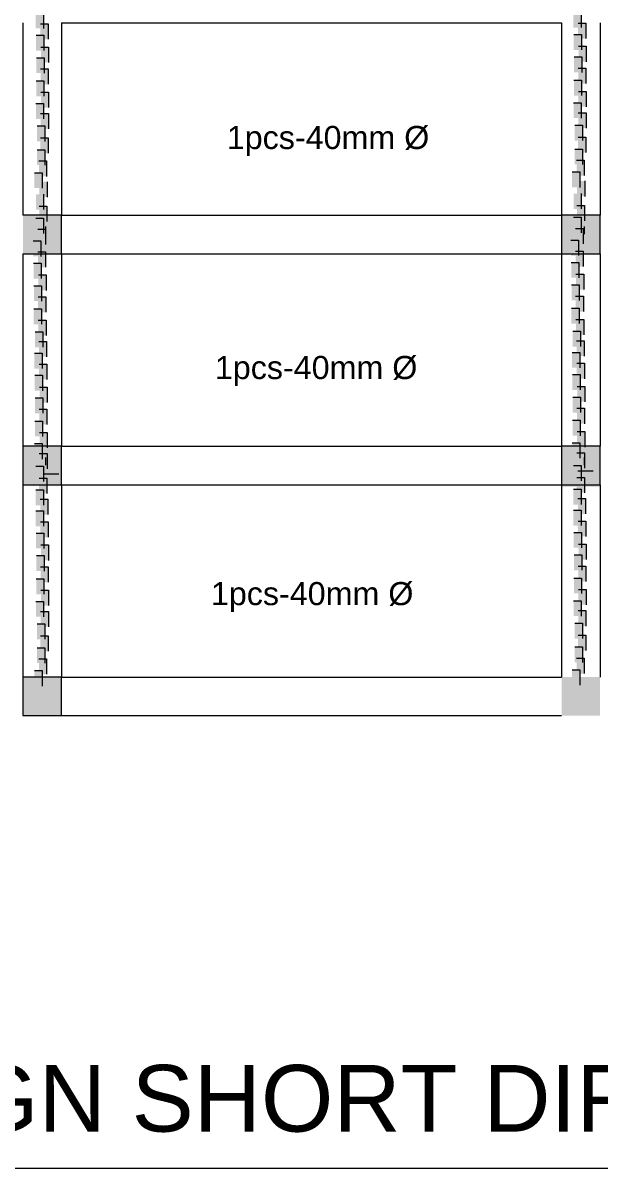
# Model space of a CAD drawing. Header units: millimetres. Extents: x 2391 to 3323, y 1596 to 2537.
# Drawn here: x 2796.63 to 2816.94, y 1946.82 to 1987.11 of the extents above; entities that cross this region are included whole.
import ezdxf

# ---------------------------------------------------------------- set-up
doc = ezdxf.new("R2010")
doc.units = ezdxf.units.MM
for name, color, linetype in [('columns', 250, 'Continuous'), ('dimensions', 203, 'Continuous'), ('LETTERS', 150, 'Continuous'), ('Roof', 130, 'Continuous'), ('TEXT', 130, 'Continuous')]:
    doc.layers.add(name, color=color, linetype=linetype)
doc.styles.get("Standard").update_dxf_attribs({"font": 'arial.ttf'})

msp = doc.modelspace()

# ---------------------------------------------------------------- hatches: boundary and pattern name
at = {"layer": 'columns', "linetype": 'ByBlock', "lineweight": 13}
h = msp.add_hatch(color=256, dxfattribs=at)
h.dxf.hatch_style = 1
h.paths.add_polyline_path([(2796.631, 1980.337), (2796.631, 1978.983), (2797.984, 1978.983), (2797.984, 1980.337)])
h = msp.add_hatch(color=256, dxfattribs=at)
h.dxf.hatch_style = 1
h.paths.add_polyline_path([(2815.583, 1980.337), (2815.583, 1978.983), (2816.937, 1978.983), (2816.937, 1980.337)])
h = msp.add_hatch(color=256, dxfattribs=at)
h.dxf.hatch_style = 1
h.paths.add_polyline_path([(2796.631, 1972.214), (2796.631, 1970.86), (2797.984, 1970.86), (2797.984, 1972.214)])
h = msp.add_hatch(color=256, dxfattribs=at)
h.dxf.hatch_style = 1
h.paths.add_polyline_path([(2796.631, 1972.214), (2796.631, 1970.86), (2797.984, 1970.86), (2797.984, 1972.214)])
h = msp.add_hatch(color=256, dxfattribs=at)
h.dxf.hatch_style = 1
h.paths.add_polyline_path([(2815.583, 1972.214), (2815.583, 1970.86), (2816.937, 1970.86), (2816.937, 1972.214)])
h = msp.add_hatch(color=256, dxfattribs=at)
h.dxf.hatch_style = 1
h.paths.add_polyline_path([(2816.943, 1972.142), (2815.59, 1972.142), (2815.59, 1970.788), (2816.943, 1970.788)])
at = {"layer": 'columns', "lineweight": 13, "ltscale": 0.25}
h = msp.add_hatch(color=256, dxfattribs=at)
h.dxf.hatch_style = 1
h.paths.add_polyline_path([(2816.283, 1971.584), (2816.283, 1971.042), (2815.741, 1971.042), (2815.741, 1971.584)])
at = {"layer": 'columns', "linetype": 'ByBlock', "lineweight": 13}
h = msp.add_hatch(color=256, dxfattribs=at)
h.dxf.hatch_style = 1
h.paths.add_polyline_path([(2796.631, 1964.092), (2796.631, 1962.738), (2797.984, 1962.738), (2797.984, 1964.092)])
h = msp.add_hatch(color=256, dxfattribs=at)
h.dxf.hatch_style = 1
h.paths.add_polyline_path([(2815.583, 1964.092), (2815.583, 1962.738), (2816.937, 1962.738), (2816.937, 1964.092)])
at = {"layer": 'columns', "lineweight": 13, "ltscale": 0.25}
h = msp.add_hatch(color=256, dxfattribs=at)
h.dxf.hatch_style = 1
h.paths.add_polyline_path([(2797.444, 1963.55), (2797.444, 1963.009), (2796.903, 1963.009), (2796.903, 1963.55)])
at = {"layer": 'dimensions', "lineweight": 13, "ltscale": 0.25, "true_color": 0x000000}
h = msp.add_hatch(color=18, dxfattribs=at)
h.dxf.hatch_style = 1
h.paths.add_polyline_path([(2797.354, 1986.913), (2797.083, 1986.913), (2797.083, 1987.454), (2797.354, 1987.454)])
h = msp.add_hatch(color=18, dxfattribs=at)
h.dxf.hatch_style = 1
h.paths.add_polyline_path([(2816.269, 1986.938), (2815.998, 1986.938), (2815.998, 1987.48), (2816.269, 1987.48)])
h = msp.add_hatch(color=18, dxfattribs=at)
h.dxf.hatch_style = 1
h.paths.add_polyline_path([(2797.52, 1986.53), (2797.249, 1986.53), (2797.249, 1987.072), (2797.52, 1987.072)])
h = msp.add_hatch(color=18, dxfattribs=at)
h.dxf.hatch_style = 1
h.paths.add_polyline_path([(2816.434, 1986.555), (2816.164, 1986.555), (2816.164, 1987.097), (2816.434, 1987.097)])
h = msp.add_hatch(color=18, dxfattribs=at)
h.dxf.hatch_style = 1
h.paths.add_polyline_path([(2797.365, 1986.132), (2797.094, 1986.132), (2797.094, 1986.674), (2797.365, 1986.674)])
h = msp.add_hatch(color=18, dxfattribs=at)
h.dxf.hatch_style = 1
h.paths.add_polyline_path([(2816.28, 1986.158), (2816.009, 1986.158), (2816.009, 1986.699), (2816.28, 1986.699)])
h = msp.add_hatch(color=18, dxfattribs=at)
h.dxf.hatch_style = 1
h.paths.add_polyline_path([(2797.534, 1985.716), (2797.264, 1985.716), (2797.264, 1986.257), (2797.534, 1986.257)])
h = msp.add_hatch(color=18, dxfattribs=at)
h.dxf.hatch_style = 1
h.paths.add_polyline_path([(2816.449, 1985.741), (2816.178, 1985.741), (2816.178, 1986.283), (2816.449, 1986.283)])
h = msp.add_hatch(color=18, dxfattribs=at)
h.dxf.hatch_style = 1
h.paths.add_polyline_path([(2797.376, 1985.34), (2797.105, 1985.34), (2797.105, 1985.882), (2797.376, 1985.882)])
h = msp.add_hatch(color=18, dxfattribs=at)
h.dxf.hatch_style = 1
h.paths.add_polyline_path([(2816.291, 1985.366), (2816.02, 1985.366), (2816.02, 1985.907), (2816.291, 1985.907)])
h = msp.add_hatch(color=18, dxfattribs=at)
h.dxf.hatch_style = 1
h.paths.add_polyline_path([(2797.523, 1984.947), (2797.252, 1984.947), (2797.252, 1985.488), (2797.523, 1985.488)])
h = msp.add_hatch(color=18, dxfattribs=at)
h.dxf.hatch_style = 1
h.paths.add_polyline_path([(2816.437, 1984.972), (2816.167, 1984.972), (2816.167, 1985.514), (2816.437, 1985.514)])
h = msp.add_hatch(color=18, dxfattribs=at)
h.dxf.hatch_style = 1
h.paths.add_polyline_path([(2797.37, 1984.524), (2797.1, 1984.524), (2797.1, 1985.066), (2797.37, 1985.066)])
h = msp.add_hatch(color=18, dxfattribs=at)
h.dxf.hatch_style = 1
h.paths.add_polyline_path([(2816.285, 1984.55), (2816.014, 1984.55), (2816.014, 1985.091), (2816.285, 1985.091)])
h = msp.add_hatch(color=18, dxfattribs=at)
h.dxf.hatch_style = 1
h.paths.add_polyline_path([(2797.533, 1984.127), (2797.263, 1984.127), (2797.263, 1984.669), (2797.533, 1984.669)])
h = msp.add_hatch(color=18, dxfattribs=at)
h.dxf.hatch_style = 1
h.paths.add_polyline_path([(2816.448, 1984.153), (2816.177, 1984.153), (2816.177, 1984.694), (2816.448, 1984.694)])
h = msp.add_hatch(color=18, dxfattribs=at)
h.dxf.hatch_style = 1
h.paths.add_polyline_path([(2797.358, 1983.729), (2797.088, 1983.729), (2797.088, 1984.271), (2797.358, 1984.271)])
h = msp.add_hatch(color=18, dxfattribs=at)
h.dxf.hatch_style = 1
h.paths.add_polyline_path([(2816.273, 1983.755), (2816.002, 1983.755), (2816.002, 1984.296), (2816.273, 1984.296)])
h = msp.add_hatch(color=18, dxfattribs=at)
h.dxf.hatch_style = 1
h.paths.add_polyline_path([(2797.526, 1983.379), (2797.255, 1983.379), (2797.255, 1983.921), (2797.526, 1983.921)])
h = msp.add_hatch(color=18, dxfattribs=at)
h.dxf.hatch_style = 1
h.paths.add_polyline_path([(2816.441, 1983.404), (2816.17, 1983.404), (2816.17, 1983.946), (2816.441, 1983.946)])
h = msp.add_hatch(color=18, dxfattribs=at)
h.dxf.hatch_style = 1
h.paths.add_polyline_path([(2797.402, 1982.938), (2797.131, 1982.938), (2797.131, 1983.479), (2797.402, 1983.479)])
h = msp.add_hatch(color=18, dxfattribs=at)
h.dxf.hatch_style = 1
h.paths.add_polyline_path([(2816.317, 1982.963), (2816.046, 1982.963), (2816.046, 1983.504), (2816.317, 1983.504)])
h = msp.add_hatch(color=18, dxfattribs=at)
h.dxf.hatch_style = 1
h.paths.add_polyline_path([(2797.519, 1982.518), (2797.248, 1982.518), (2797.248, 1983.059), (2797.519, 1983.059)])
h = msp.add_hatch(color=18, dxfattribs=at)
h.dxf.hatch_style = 1
h.paths.add_polyline_path([(2816.433, 1982.543), (2816.163, 1982.543), (2816.163, 1983.085), (2816.433, 1983.085)])
h = msp.add_hatch(color=18, dxfattribs=at)
h.dxf.hatch_style = 1
h.paths.add_polyline_path([(2797.403, 1982.102), (2797.132, 1982.102), (2797.132, 1982.643), (2797.403, 1982.643)])
h = msp.add_hatch(color=18, dxfattribs=at)
h.dxf.hatch_style = 1
h.paths.add_polyline_path([(2816.318, 1982.127), (2816.047, 1982.127), (2816.047, 1982.668), (2816.318, 1982.668)])
h = msp.add_hatch(color=18, dxfattribs=at)
h.dxf.hatch_style = 1
h.paths.add_polyline_path([(2797.466, 1981.707), (2797.195, 1981.707), (2797.195, 1982.248), (2797.466, 1982.248)])
h = msp.add_hatch(color=18, dxfattribs=at)
h.dxf.hatch_style = 1
h.paths.add_polyline_path([(2816.381, 1981.732), (2816.11, 1981.732), (2816.11, 1982.274), (2816.381, 1982.274)])
h = msp.add_hatch(color=18, dxfattribs=at)
h.dxf.hatch_style = 1
h.paths.add_polyline_path([(2797.308, 1981.294), (2797.037, 1981.294), (2797.037, 1981.836), (2797.308, 1981.836)])
h = msp.add_hatch(color=18, dxfattribs=at)
h.dxf.hatch_style = 1
h.paths.add_polyline_path([(2816.223, 1981.32), (2815.952, 1981.32), (2815.952, 1981.861), (2816.223, 1981.861)])
h = msp.add_hatch(color=18, dxfattribs=at)
h.dxf.hatch_style = 1
h.paths.add_polyline_path([(2797.483, 1980.978), (2797.212, 1980.978), (2797.212, 1981.52), (2797.483, 1981.52)])
h = msp.add_hatch(color=18, dxfattribs=at)
h.dxf.hatch_style = 1
h.paths.add_polyline_path([(2816.398, 1981.004), (2816.127, 1981.004), (2816.127, 1981.545), (2816.398, 1981.545)])
h = msp.add_hatch(color=18, dxfattribs=at)
h.dxf.hatch_style = 1
h.paths.add_polyline_path([(2797.359, 1980.537), (2797.088, 1980.537), (2797.088, 1981.078), (2797.359, 1981.078)])
h = msp.add_hatch(color=18, dxfattribs=at)
h.dxf.hatch_style = 1
h.paths.add_polyline_path([(2816.274, 1980.562), (2816.003, 1980.562), (2816.003, 1981.104), (2816.274, 1981.104)])
h = msp.add_hatch(color=18, dxfattribs=at)
h.dxf.hatch_style = 1
h.paths.add_polyline_path([(2797.476, 1980.117), (2797.205, 1980.117), (2797.205, 1980.659), (2797.476, 1980.659)])
h = msp.add_hatch(color=18, dxfattribs=at)
h.dxf.hatch_style = 1
h.paths.add_polyline_path([(2816.39, 1980.143), (2816.12, 1980.143), (2816.12, 1980.684), (2816.39, 1980.684)])
h = msp.add_hatch(color=18, dxfattribs=at)
h.dxf.hatch_style = 1
h.paths.add_polyline_path([(2797.36, 1979.701), (2797.089, 1979.701), (2797.089, 1980.242), (2797.36, 1980.242)])
h = msp.add_hatch(color=18, dxfattribs=at)
h.dxf.hatch_style = 1
h.paths.add_polyline_path([(2816.275, 1979.726), (2816.004, 1979.726), (2816.004, 1980.268), (2816.275, 1980.268)])
h = msp.add_hatch(color=18, dxfattribs=at)
h.dxf.hatch_style = 1
h.paths.add_polyline_path([(2796.888, 1979.671), (2796.888, 1979.941), (2797.43, 1979.941), (2797.43, 1979.671)])
h = msp.add_hatch(color=18, dxfattribs=at)
h.dxf.hatch_style = 1
h.paths.add_polyline_path([(2797.423, 1979.306), (2797.152, 1979.306), (2797.152, 1979.847), (2797.423, 1979.847)])
h = msp.add_hatch(color=18, dxfattribs=at)
h.dxf.hatch_style = 1
h.paths.add_polyline_path([(2815.841, 1979.671), (2815.841, 1979.941), (2816.382, 1979.941), (2816.382, 1979.671)])
h = msp.add_hatch(color=18, dxfattribs=at)
h.dxf.hatch_style = 1
h.paths.add_polyline_path([(2816.337, 1979.331), (2816.067, 1979.331), (2816.067, 1979.873), (2816.337, 1979.873)])
h = msp.add_hatch(color=18, dxfattribs=at)
h.dxf.hatch_style = 1
h.paths.add_polyline_path([(2797.265, 1978.894), (2796.994, 1978.894), (2796.994, 1979.435), (2797.265, 1979.435)])
h = msp.add_hatch(color=18, dxfattribs=at)
h.dxf.hatch_style = 1
h.paths.add_polyline_path([(2816.179, 1978.919), (2815.909, 1978.919), (2815.909, 1979.461), (2816.179, 1979.461)])
h = msp.add_hatch(color=18, dxfattribs=at)
h.dxf.hatch_style = 1
h.paths.add_polyline_path([(2797.43, 1978.511), (2797.159, 1978.511), (2797.159, 1979.052), (2797.43, 1979.052)])
h = msp.add_hatch(color=18, dxfattribs=at)
h.dxf.hatch_style = 1
h.paths.add_polyline_path([(2816.345, 1978.536), (2816.074, 1978.536), (2816.074, 1979.078), (2816.345, 1979.078)])
h = msp.add_hatch(color=18, dxfattribs=at)
h.dxf.hatch_style = 1
h.paths.add_polyline_path([(2797.276, 1978.113), (2797.005, 1978.113), (2797.005, 1978.655), (2797.276, 1978.655)])
h = msp.add_hatch(color=18, dxfattribs=at)
h.dxf.hatch_style = 1
h.paths.add_polyline_path([(2816.19, 1978.139), (2815.92, 1978.139), (2815.92, 1978.68), (2816.19, 1978.68)])
h = msp.add_hatch(color=18, dxfattribs=at)
h.dxf.hatch_style = 1
h.paths.add_polyline_path([(2797.445, 1977.697), (2797.174, 1977.697), (2797.174, 1978.238), (2797.445, 1978.238)])
h = msp.add_hatch(color=18, dxfattribs=at)
h.dxf.hatch_style = 1
h.paths.add_polyline_path([(2816.36, 1977.722), (2816.089, 1977.722), (2816.089, 1978.264), (2816.36, 1978.264)])
h = msp.add_hatch(color=18, dxfattribs=at)
h.dxf.hatch_style = 1
h.paths.add_polyline_path([(2797.287, 1977.321), (2797.016, 1977.321), (2797.016, 1977.862), (2797.287, 1977.862)])
h = msp.add_hatch(color=18, dxfattribs=at)
h.dxf.hatch_style = 1
h.paths.add_polyline_path([(2816.201, 1977.346), (2815.931, 1977.346), (2815.931, 1977.888), (2816.201, 1977.888)])
h = msp.add_hatch(color=18, dxfattribs=at)
h.dxf.hatch_style = 1
h.paths.add_polyline_path([(2797.433, 1976.928), (2797.163, 1976.928), (2797.163, 1977.469), (2797.433, 1977.469)])
h = msp.add_hatch(color=18, dxfattribs=at)
h.dxf.hatch_style = 1
h.paths.add_polyline_path([(2816.348, 1976.953), (2816.077, 1976.953), (2816.077, 1977.495), (2816.348, 1977.495)])
h = msp.add_hatch(color=18, dxfattribs=at)
h.dxf.hatch_style = 1
h.paths.add_polyline_path([(2797.281, 1976.505), (2797.01, 1976.505), (2797.01, 1977.046), (2797.281, 1977.046)])
h = msp.add_hatch(color=18, dxfattribs=at)
h.dxf.hatch_style = 1
h.paths.add_polyline_path([(2816.195, 1976.53), (2815.925, 1976.53), (2815.925, 1977.072), (2816.195, 1977.072)])
h = msp.add_hatch(color=18, dxfattribs=at)
h.dxf.hatch_style = 1
h.paths.add_polyline_path([(2797.444, 1976.108), (2797.173, 1976.108), (2797.173, 1976.649), (2797.444, 1976.649)])
h = msp.add_hatch(color=18, dxfattribs=at)
h.dxf.hatch_style = 1
h.paths.add_polyline_path([(2797.446, 1976.111), (2797.175, 1976.111), (2797.175, 1976.652), (2797.446, 1976.652)])
h = msp.add_hatch(color=18, dxfattribs=at)
h.dxf.hatch_style = 1
h.paths.add_polyline_path([(2816.359, 1976.133), (2816.088, 1976.133), (2816.088, 1976.675), (2816.359, 1976.675)])
h = msp.add_hatch(color=18, dxfattribs=at)
h.dxf.hatch_style = 1
h.paths.add_polyline_path([(2816.36, 1976.136), (2816.09, 1976.136), (2816.09, 1976.678), (2816.36, 1976.678)])
h = msp.add_hatch(color=18, dxfattribs=at)
h.dxf.hatch_style = 1
h.paths.add_polyline_path([(2797.33, 1975.694), (2797.059, 1975.694), (2797.059, 1976.236), (2797.33, 1976.236)])
h = msp.add_hatch(color=18, dxfattribs=at)
h.dxf.hatch_style = 1
h.paths.add_polyline_path([(2816.245, 1975.72), (2815.974, 1975.72), (2815.974, 1976.261), (2816.245, 1976.261)])
h = msp.add_hatch(color=18, dxfattribs=at)
h.dxf.hatch_style = 1
h.paths.add_polyline_path([(2816.38, 1975.385), (2816.109, 1975.385), (2816.109, 1975.927), (2816.38, 1975.927)])
h = msp.add_hatch(color=18, dxfattribs=at)
h.dxf.hatch_style = 1
h.paths.add_polyline_path([(2797.465, 1975.36), (2797.195, 1975.36), (2797.195, 1975.901), (2797.465, 1975.901)])
h = msp.add_hatch(color=18, dxfattribs=at)
h.dxf.hatch_style = 1
h.paths.add_polyline_path([(2816.222, 1974.973), (2815.951, 1974.973), (2815.951, 1975.515), (2816.222, 1975.515)])
h = msp.add_hatch(color=18, dxfattribs=at)
h.dxf.hatch_style = 1
h.paths.add_polyline_path([(2797.307, 1974.948), (2797.036, 1974.948), (2797.036, 1975.489), (2797.307, 1975.489)])
h = msp.add_hatch(color=18, dxfattribs=at)
h.dxf.hatch_style = 1
h.paths.add_polyline_path([(2816.387, 1974.59), (2816.117, 1974.59), (2816.117, 1975.132), (2816.387, 1975.132)])
h = msp.add_hatch(color=18, dxfattribs=at)
h.dxf.hatch_style = 1
h.paths.add_polyline_path([(2797.318, 1974.167), (2797.047, 1974.167), (2797.047, 1974.709), (2797.318, 1974.709)])
h = msp.add_hatch(color=18, dxfattribs=at)
h.dxf.hatch_style = 1
h.paths.add_polyline_path([(2797.473, 1974.565), (2797.202, 1974.565), (2797.202, 1975.106), (2797.473, 1975.106)])
h = msp.add_hatch(color=18, dxfattribs=at)
h.dxf.hatch_style = 1
h.paths.add_polyline_path([(2816.233, 1974.193), (2815.962, 1974.193), (2815.962, 1974.734), (2816.233, 1974.734)])
h = msp.add_hatch(color=18, dxfattribs=at)
h.dxf.hatch_style = 1
h.paths.add_polyline_path([(2816.402, 1973.776), (2816.131, 1973.776), (2816.131, 1974.318), (2816.402, 1974.318)])
h = msp.add_hatch(color=18, dxfattribs=at)
h.dxf.hatch_style = 1
h.paths.add_polyline_path([(2797.329, 1973.375), (2797.058, 1973.375), (2797.058, 1973.917), (2797.329, 1973.917)])
h = msp.add_hatch(color=18, dxfattribs=at)
h.dxf.hatch_style = 1
h.paths.add_polyline_path([(2797.487, 1973.751), (2797.217, 1973.751), (2797.217, 1974.292), (2797.487, 1974.292)])
h = msp.add_hatch(color=18, dxfattribs=at)
h.dxf.hatch_style = 1
h.paths.add_polyline_path([(2816.244, 1973.4), (2815.973, 1973.4), (2815.973, 1973.942), (2816.244, 1973.942)])
h = msp.add_hatch(color=18, dxfattribs=at)
h.dxf.hatch_style = 1
h.paths.add_polyline_path([(2797.476, 1972.982), (2797.205, 1972.982), (2797.205, 1973.523), (2797.476, 1973.523)])
h = msp.add_hatch(color=18, dxfattribs=at)
h.dxf.hatch_style = 1
h.paths.add_polyline_path([(2816.39, 1973.007), (2816.12, 1973.007), (2816.12, 1973.549), (2816.39, 1973.549)])
h = msp.add_hatch(color=18, dxfattribs=at)
h.dxf.hatch_style = 1
h.paths.add_polyline_path([(2797.323, 1972.559), (2797.053, 1972.559), (2797.053, 1973.101), (2797.323, 1973.101)])
h = msp.add_hatch(color=18, dxfattribs=at)
h.dxf.hatch_style = 1
h.paths.add_polyline_path([(2816.238, 1972.584), (2815.967, 1972.584), (2815.967, 1973.126), (2816.238, 1973.126)])
h = msp.add_hatch(color=18, dxfattribs=at)
h.dxf.hatch_style = 1
h.paths.add_polyline_path([(2797.486, 1972.162), (2797.216, 1972.162), (2797.216, 1972.703), (2797.486, 1972.703)])
h = msp.add_hatch(color=18, dxfattribs=at)
h.dxf.hatch_style = 1
h.paths.add_polyline_path([(2816.401, 1972.187), (2816.13, 1972.187), (2816.13, 1972.729), (2816.401, 1972.729)])
h = msp.add_hatch(color=18, dxfattribs=at)
h.dxf.hatch_style = 1
h.paths.add_polyline_path([(2797.311, 1971.764), (2797.041, 1971.764), (2797.041, 1972.306), (2797.311, 1972.306)])
h = msp.add_hatch(color=18, dxfattribs=at)
h.dxf.hatch_style = 1
h.paths.add_polyline_path([(2816.226, 1971.79), (2815.955, 1971.79), (2815.955, 1972.331), (2816.226, 1972.331)])
h = msp.add_hatch(color=18, dxfattribs=at)
h.dxf.hatch_style = 1
h.paths.add_polyline_path([(2797.479, 1971.414), (2797.208, 1971.414), (2797.208, 1971.955), (2797.479, 1971.955)])
h = msp.add_hatch(color=18, dxfattribs=at)
h.dxf.hatch_style = 1
h.paths.add_polyline_path([(2816.394, 1971.439), (2816.123, 1971.439), (2816.123, 1971.981), (2816.394, 1971.981)])
h = msp.add_hatch(color=18, dxfattribs=at)
h.dxf.hatch_style = 1
h.paths.add_polyline_path([(2796.888, 1971.548), (2796.888, 1971.819), (2797.43, 1971.819), (2797.43, 1971.548)])
h = msp.add_hatch(color=18, dxfattribs=at)
h.dxf.hatch_style = 1
h.paths.add_polyline_path([(2797.355, 1970.972), (2797.084, 1970.972), (2797.084, 1971.514), (2797.355, 1971.514)])
h = msp.add_hatch(color=18, dxfattribs=at)
h.dxf.hatch_style = 1
h.paths.add_polyline_path([(2797.356, 1971.229), (2797.356, 1971.5), (2797.897, 1971.5), (2797.897, 1971.229)])
h = msp.add_hatch(color=18, dxfattribs=at)
h.dxf.hatch_style = 1
h.paths.add_polyline_path([(2815.841, 1971.548), (2815.841, 1971.819), (2816.382, 1971.819), (2816.382, 1971.548)])
h = msp.add_hatch(color=18, dxfattribs=at)
h.dxf.hatch_style = 1
h.paths.add_polyline_path([(2816.27, 1970.998), (2815.999, 1970.998), (2815.999, 1971.539), (2816.27, 1971.539)])
h = msp.add_hatch(color=18, dxfattribs=at)
h.dxf.hatch_style = 1
h.paths.add_polyline_path([(2816.157, 1971.336), (2816.157, 1971.607), (2816.698, 1971.607), (2816.698, 1971.336)])
h = msp.add_hatch(color=18, dxfattribs=at)
h.dxf.hatch_style = 1
h.paths.add_polyline_path([(2797.472, 1970.553), (2797.201, 1970.553), (2797.201, 1971.094), (2797.472, 1971.094)])
h = msp.add_hatch(color=18, dxfattribs=at)
h.dxf.hatch_style = 1
h.paths.add_polyline_path([(2816.386, 1970.578), (2816.116, 1970.578), (2816.116, 1971.12), (2816.386, 1971.12)])
h = msp.add_hatch(color=18, dxfattribs=at)
h.dxf.hatch_style = 1
h.paths.add_polyline_path([(2816.271, 1970.162), (2816, 1970.162), (2816, 1970.703), (2816.271, 1970.703)])
h = msp.add_hatch(color=18, dxfattribs=at)
h.dxf.hatch_style = 1
h.paths.add_polyline_path([(2797.356, 1970.136), (2797.085, 1970.136), (2797.085, 1970.678), (2797.356, 1970.678)])
h = msp.add_hatch(color=18, dxfattribs=at)
h.dxf.hatch_style = 1
h.paths.add_polyline_path([(2797.512, 1969.809), (2797.241, 1969.809), (2797.241, 1970.351), (2797.512, 1970.351)])
h = msp.add_hatch(color=18, dxfattribs=at)
h.dxf.hatch_style = 1
h.paths.add_polyline_path([(2816.426, 1969.835), (2816.156, 1969.835), (2816.156, 1970.376), (2816.426, 1970.376)])
h = msp.add_hatch(color=18, dxfattribs=at)
h.dxf.hatch_style = 1
h.paths.add_polyline_path([(2797.354, 1969.397), (2797.083, 1969.397), (2797.083, 1969.939), (2797.354, 1969.939)])
h = msp.add_hatch(color=18, dxfattribs=at)
h.dxf.hatch_style = 1
h.paths.add_polyline_path([(2816.268, 1969.423), (2815.998, 1969.423), (2815.998, 1969.964), (2816.268, 1969.964)])
h = msp.add_hatch(color=18, dxfattribs=at)
h.dxf.hatch_style = 1
h.paths.add_polyline_path([(2797.519, 1969.014), (2797.248, 1969.014), (2797.248, 1969.556), (2797.519, 1969.556)])
h = msp.add_hatch(color=18, dxfattribs=at)
h.dxf.hatch_style = 1
h.paths.add_polyline_path([(2816.434, 1969.04), (2816.163, 1969.04), (2816.163, 1969.581), (2816.434, 1969.581)])
h = msp.add_hatch(color=18, dxfattribs=at)
h.dxf.hatch_style = 1
h.paths.add_polyline_path([(2797.365, 1968.617), (2797.094, 1968.617), (2797.094, 1969.158), (2797.365, 1969.158)])
h = msp.add_hatch(color=18, dxfattribs=at)
h.dxf.hatch_style = 1
h.paths.add_polyline_path([(2816.279, 1968.642), (2816.009, 1968.642), (2816.009, 1969.184), (2816.279, 1969.184)])
h = msp.add_hatch(color=18, dxfattribs=at)
h.dxf.hatch_style = 1
h.paths.add_polyline_path([(2797.534, 1968.2), (2797.263, 1968.2), (2797.263, 1968.742), (2797.534, 1968.742)])
h = msp.add_hatch(color=18, dxfattribs=at)
h.dxf.hatch_style = 1
h.paths.add_polyline_path([(2816.449, 1968.226), (2816.178, 1968.226), (2816.178, 1968.767), (2816.449, 1968.767)])
h = msp.add_hatch(color=18, dxfattribs=at)
h.dxf.hatch_style = 1
h.paths.add_polyline_path([(2797.376, 1967.824), (2797.105, 1967.824), (2797.105, 1968.366), (2797.376, 1968.366)])
h = msp.add_hatch(color=18, dxfattribs=at)
h.dxf.hatch_style = 1
h.paths.add_polyline_path([(2816.29, 1967.85), (2816.02, 1967.85), (2816.02, 1968.391), (2816.29, 1968.391)])
h = msp.add_hatch(color=18, dxfattribs=at)
h.dxf.hatch_style = 1
h.paths.add_polyline_path([(2797.522, 1967.431), (2797.252, 1967.431), (2797.252, 1967.973), (2797.522, 1967.973)])
h = msp.add_hatch(color=18, dxfattribs=at)
h.dxf.hatch_style = 1
h.paths.add_polyline_path([(2816.437, 1967.457), (2816.166, 1967.457), (2816.166, 1967.998), (2816.437, 1967.998)])
h = msp.add_hatch(color=18, dxfattribs=at)
h.dxf.hatch_style = 1
h.paths.add_polyline_path([(2797.37, 1967.008), (2797.099, 1967.008), (2797.099, 1967.55), (2797.37, 1967.55)])
h = msp.add_hatch(color=18, dxfattribs=at)
h.dxf.hatch_style = 1
h.paths.add_polyline_path([(2816.284, 1967.034), (2816.014, 1967.034), (2816.014, 1967.575), (2816.284, 1967.575)])
h = msp.add_hatch(color=18, dxfattribs=at)
h.dxf.hatch_style = 1
h.paths.add_polyline_path([(2797.533, 1966.611), (2797.262, 1966.611), (2797.262, 1967.153), (2797.533, 1967.153)])
h = msp.add_hatch(color=18, dxfattribs=at)
h.dxf.hatch_style = 1
h.paths.add_polyline_path([(2816.448, 1966.637), (2816.177, 1966.637), (2816.177, 1967.178), (2816.448, 1967.178)])
h = msp.add_hatch(color=18, dxfattribs=at)
h.dxf.hatch_style = 1
h.paths.add_polyline_path([(2797.358, 1966.214), (2797.087, 1966.214), (2797.087, 1966.755), (2797.358, 1966.755)])
h = msp.add_hatch(color=18, dxfattribs=at)
h.dxf.hatch_style = 1
h.paths.add_polyline_path([(2816.273, 1966.239), (2816.002, 1966.239), (2816.002, 1966.781), (2816.273, 1966.781)])
h = msp.add_hatch(color=18, dxfattribs=at)
h.dxf.hatch_style = 1
h.paths.add_polyline_path([(2797.526, 1965.863), (2797.255, 1965.863), (2797.255, 1966.405), (2797.526, 1966.405)])
h = msp.add_hatch(color=18, dxfattribs=at)
h.dxf.hatch_style = 1
h.paths.add_polyline_path([(2816.44, 1965.889), (2816.17, 1965.889), (2816.17, 1966.43), (2816.44, 1966.43)])
h = msp.add_hatch(color=18, dxfattribs=at)
h.dxf.hatch_style = 1
h.paths.add_polyline_path([(2797.402, 1965.422), (2797.131, 1965.422), (2797.131, 1965.963), (2797.402, 1965.963)])
h = msp.add_hatch(color=18, dxfattribs=at)
h.dxf.hatch_style = 1
h.paths.add_polyline_path([(2816.316, 1965.447), (2816.046, 1965.447), (2816.046, 1965.989), (2816.316, 1965.989)])
h = msp.add_hatch(color=18, dxfattribs=at)
h.dxf.hatch_style = 1
h.paths.add_polyline_path([(2797.518, 1965.002), (2797.248, 1965.002), (2797.248, 1965.544), (2797.518, 1965.544)])
h = msp.add_hatch(color=18, dxfattribs=at)
h.dxf.hatch_style = 1
h.paths.add_polyline_path([(2816.433, 1965.027), (2816.162, 1965.027), (2816.162, 1965.569), (2816.433, 1965.569)])
h = msp.add_hatch(color=18, dxfattribs=at)
h.dxf.hatch_style = 1
h.paths.add_polyline_path([(2797.403, 1964.586), (2797.132, 1964.586), (2797.132, 1965.127), (2797.403, 1965.127)])
h = msp.add_hatch(color=18, dxfattribs=at)
h.dxf.hatch_style = 1
h.paths.add_polyline_path([(2816.317, 1964.611), (2816.047, 1964.611), (2816.047, 1965.153), (2816.317, 1965.153)])
h = msp.add_hatch(color=18, dxfattribs=at)
h.dxf.hatch_style = 1
h.paths.add_polyline_path([(2797.466, 1964.191), (2797.195, 1964.191), (2797.195, 1964.732), (2797.466, 1964.732)])
h = msp.add_hatch(color=18, dxfattribs=at)
h.dxf.hatch_style = 1
h.paths.add_polyline_path([(2816.38, 1964.216), (2816.109, 1964.216), (2816.109, 1964.758), (2816.38, 1964.758)])
h = msp.add_hatch(color=18, dxfattribs=at)
h.dxf.hatch_style = 1
h.paths.add_polyline_path([(2797.307, 1963.779), (2797.037, 1963.779), (2797.037, 1964.32), (2797.307, 1964.32)])
h = msp.add_hatch(color=18, dxfattribs=at)
h.dxf.hatch_style = 1
h.paths.add_polyline_path([(2816.222, 1963.804), (2815.951, 1963.804), (2815.951, 1964.345), (2816.222, 1964.345)])

# ---------------------------------------------------------------- linework, layer by layer
at = {"layer": 'columns', "linetype": 'ByBlock', "lineweight": 13}
for p, q in [((2797.984, 1980.337), (2796.631, 1980.337)), ((2797.984, 1978.983), (2797.984, 1980.337)), ((2816.937, 1980.337), (2815.583, 1980.337)), ((2815.583, 1980.337), (2815.583, 1978.983)), ((2816.937, 1978.983), (2816.937, 1980.337)), ((2796.631, 1978.983), (2797.984, 1978.983)), ((2815.583, 1978.983), (2816.937, 1978.983)), ((2797.984, 1972.214), (2796.631, 1972.214)), ((2797.984, 1972.214), (2796.631, 1972.214)), ((2796.631, 1972.214), (2796.631, 1970.86)), ((2797.984, 1970.86), (2797.984, 1972.214)), ((2797.984, 1970.86), (2797.984, 1972.214)), ((2816.937, 1972.214), (2815.583, 1972.214)), ((2815.583, 1972.214), (2815.583, 1970.86)), ((2816.937, 1970.86), (2816.937, 1972.214)), ((2796.631, 1970.86), (2797.984, 1970.86)), ((2796.631, 1970.86), (2797.984, 1970.86)), ((2815.583, 1970.86), (2816.937, 1970.86)), ((2797.984, 1964.092), (2796.631, 1964.092)), ((2796.631, 1964.092), (2796.631, 1962.738)), ((2797.984, 1962.738), (2797.984, 1964.092)), ((2796.631, 1962.738), (2797.984, 1962.738))]:
    msp.add_line(p, q, dxfattribs=at)
at = {"layer": 'dimensions', "color": 18, "lineweight": 13, "ltscale": 0.25, "true_color": 0x000000}
for p, q in [((2797.354, 1987.454), (2797.354, 1986.913)), ((2816.269, 1987.48), (2816.269, 1986.938)), ((2797.249, 1987.072), (2797.52, 1987.072)), ((2797.52, 1987.072), (2797.52, 1986.53)), ((2816.164, 1987.097), (2816.434, 1987.097)), ((2816.434, 1987.097), (2816.434, 1986.555)), ((2797.094, 1986.674), (2797.365, 1986.674)), ((2797.365, 1986.674), (2797.365, 1986.132)), ((2816.009, 1986.699), (2816.28, 1986.699)), ((2816.28, 1986.699), (2816.28, 1986.158)), ((2797.264, 1986.257), (2797.534, 1986.257)), ((2797.534, 1986.257), (2797.534, 1985.716)), ((2816.178, 1986.283), (2816.449, 1986.283)), ((2816.449, 1986.283), (2816.449, 1985.741)), ((2797.105, 1985.882), (2797.376, 1985.882)), ((2797.376, 1985.882), (2797.376, 1985.34)), ((2816.02, 1985.907), (2816.291, 1985.907)), ((2816.291, 1985.907), (2816.291, 1985.366)), ((2797.252, 1985.488), (2797.523, 1985.488)), ((2797.523, 1985.488), (2797.523, 1984.947)), ((2816.167, 1985.514), (2816.437, 1985.514)), ((2816.437, 1985.514), (2816.437, 1984.972)), ((2797.1, 1985.066), (2797.37, 1985.066)), ((2797.37, 1985.066), (2797.37, 1984.524)), ((2816.014, 1985.091), (2816.285, 1985.091)), ((2816.285, 1985.091), (2816.285, 1984.55)), ((2797.263, 1984.669), (2797.533, 1984.669)), ((2797.533, 1984.669), (2797.533, 1984.127)), ((2816.177, 1984.694), (2816.448, 1984.694)), ((2816.448, 1984.694), (2816.448, 1984.153)), ((2797.088, 1984.271), (2797.358, 1984.271)), ((2797.358, 1984.271), (2797.358, 1983.729)), ((2816.002, 1984.296), (2816.273, 1984.296)), ((2816.273, 1984.296), (2816.273, 1983.755)), ((2797.255, 1983.921), (2797.526, 1983.921)), ((2797.526, 1983.921), (2797.526, 1983.379)), ((2816.17, 1983.946), (2816.441, 1983.946)), ((2816.441, 1983.946), (2816.441, 1983.404)), ((2797.131, 1983.479), (2797.402, 1983.479)), ((2797.402, 1983.479), (2797.402, 1982.938)), ((2816.046, 1983.504), (2816.317, 1983.504)), ((2816.317, 1983.504), (2816.317, 1982.963)), ((2797.248, 1983.059), (2797.519, 1983.059)), ((2797.519, 1983.059), (2797.519, 1982.518)), ((2816.163, 1983.085), (2816.433, 1983.085)), ((2816.433, 1983.085), (2816.433, 1982.543)), ((2797.132, 1982.643), (2797.403, 1982.643)), ((2797.403, 1982.643), (2797.403, 1982.102)), ((2816.047, 1982.668), (2816.318, 1982.668)), ((2816.318, 1982.668), (2816.318, 1982.127)), ((2797.195, 1982.248), (2797.466, 1982.248)), ((2797.466, 1982.248), (2797.466, 1981.707)), ((2816.11, 1982.274), (2816.381, 1982.274)), ((2816.381, 1982.274), (2816.381, 1981.732)), ((2797.037, 1981.836), (2797.308, 1981.836)), ((2797.308, 1981.836), (2797.308, 1981.294)), ((2815.952, 1981.861), (2816.223, 1981.861)), ((2816.223, 1981.861), (2816.223, 1981.32)), ((2797.483, 1981.52), (2797.483, 1980.978)), ((2816.398, 1981.545), (2816.398, 1981.004)), ((2797.359, 1981.078), (2797.359, 1980.537)), ((2816.274, 1981.104), (2816.274, 1980.562)), ((2797.205, 1980.659), (2797.476, 1980.659)), ((2797.476, 1980.659), (2797.476, 1980.117)), ((2816.12, 1980.684), (2816.39, 1980.684)), ((2816.39, 1980.684), (2816.39, 1980.143)), ((2797.089, 1980.242), (2797.36, 1980.242)), ((2797.36, 1980.242), (2797.36, 1979.701)), ((2816.004, 1980.268), (2816.275, 1980.268)), ((2816.275, 1980.268), (2816.275, 1979.726)), ((2797.152, 1979.847), (2797.423, 1979.847)), ((2797.423, 1979.847), (2797.423, 1979.306)), ((2797.43, 1979.941), (2797.43, 1979.671)), ((2816.067, 1979.873), (2816.337, 1979.873)), ((2816.337, 1979.873), (2816.337, 1979.331)), ((2816.382, 1979.941), (2816.382, 1979.671)), ((2796.994, 1979.435), (2797.265, 1979.435)), ((2797.265, 1979.435), (2797.265, 1978.894)), ((2815.909, 1979.461), (2816.179, 1979.461)), ((2816.179, 1979.461), (2816.179, 1978.919)), ((2797.159, 1979.052), (2797.43, 1979.052)), ((2797.43, 1979.052), (2797.43, 1978.511)), ((2816.074, 1979.078), (2816.345, 1979.078)), ((2816.345, 1979.078), (2816.345, 1978.536)), ((2797.005, 1978.655), (2797.276, 1978.655)), ((2797.276, 1978.655), (2797.276, 1978.113)), ((2815.92, 1978.68), (2816.19, 1978.68)), ((2816.19, 1978.68), (2816.19, 1978.139)), ((2797.174, 1978.238), (2797.445, 1978.238)), ((2797.445, 1978.238), (2797.445, 1977.697)), ((2816.089, 1978.264), (2816.36, 1978.264)), ((2816.36, 1978.264), (2816.36, 1977.722)), ((2797.016, 1977.862), (2797.287, 1977.862)), ((2797.287, 1977.862), (2797.287, 1977.321)), ((2815.931, 1977.888), (2816.201, 1977.888)), ((2816.201, 1977.888), (2816.201, 1977.346)), ((2797.163, 1977.469), (2797.433, 1977.469)), ((2797.433, 1977.469), (2797.433, 1976.928)), ((2816.077, 1977.495), (2816.348, 1977.495)), ((2816.348, 1977.495), (2816.348, 1976.953)), ((2797.01, 1977.046), (2797.281, 1977.046)), ((2797.281, 1977.046), (2797.281, 1976.505)), ((2815.925, 1977.072), (2816.195, 1977.072)), ((2816.195, 1977.072), (2816.195, 1976.53)), ((2797.173, 1976.649), (2797.444, 1976.649)), ((2797.444, 1976.649), (2797.444, 1976.108)), ((2797.446, 1976.652), (2797.446, 1976.111)), ((2816.088, 1976.675), (2816.359, 1976.675)), ((2816.359, 1976.675), (2816.359, 1976.133)), ((2816.36, 1976.678), (2816.36, 1976.136)), ((2797.059, 1976.236), (2797.33, 1976.236)), ((2797.33, 1976.236), (2797.33, 1975.694)), ((2815.974, 1976.261), (2816.245, 1976.261)), ((2816.109, 1975.927), (2816.38, 1975.927)), ((2816.245, 1976.261), (2816.245, 1975.72)), ((2816.38, 1975.927), (2816.38, 1975.385)), ((2797.195, 1975.901), (2797.465, 1975.901)), ((2797.465, 1975.901), (2797.465, 1975.36)), ((2815.951, 1975.515), (2816.222, 1975.515)), ((2816.222, 1975.515), (2816.222, 1974.973)), ((2797.036, 1975.489), (2797.307, 1975.489)), ((2797.307, 1975.489), (2797.307, 1974.948)), ((2816.117, 1975.132), (2816.387, 1975.132)), ((2816.387, 1975.132), (2816.387, 1974.59)), ((2797.047, 1974.709), (2797.318, 1974.709)), ((2797.202, 1975.106), (2797.473, 1975.106)), ((2797.318, 1974.709), (2797.318, 1974.167)), ((2797.473, 1975.106), (2797.473, 1974.565)), ((2815.962, 1974.734), (2816.233, 1974.734)), ((2816.233, 1974.734), (2816.233, 1974.193)), ((2816.131, 1974.318), (2816.402, 1974.318)), ((2816.402, 1974.318), (2816.402, 1973.776)), ((2797.058, 1973.917), (2797.329, 1973.917)), ((2797.217, 1974.292), (2797.487, 1974.292)), ((2797.329, 1973.917), (2797.329, 1973.375)), ((2797.487, 1974.292), (2797.487, 1973.751)), ((2815.973, 1973.942), (2816.244, 1973.942)), ((2816.244, 1973.942), (2816.244, 1973.4)), ((2797.205, 1973.523), (2797.476, 1973.523)), ((2797.476, 1973.523), (2797.476, 1972.982)), ((2816.12, 1973.549), (2816.39, 1973.549)), ((2816.39, 1973.549), (2816.39, 1973.007)), ((2797.053, 1973.101), (2797.323, 1973.101)), ((2797.323, 1973.101), (2797.323, 1972.559)), ((2815.967, 1973.126), (2816.238, 1973.126)), ((2816.238, 1973.126), (2816.238, 1972.584)), ((2797.216, 1972.703), (2797.486, 1972.703)), ((2797.486, 1972.703), (2797.486, 1972.162)), ((2816.13, 1972.729), (2816.401, 1972.729)), ((2816.401, 1972.729), (2816.401, 1972.187)), ((2797.041, 1972.306), (2797.311, 1972.306)), ((2797.311, 1972.306), (2797.311, 1971.764)), ((2815.955, 1972.331), (2816.226, 1972.331)), ((2816.226, 1972.331), (2816.226, 1971.79)), ((2797.208, 1971.955), (2797.479, 1971.955)), ((2797.479, 1971.955), (2797.479, 1971.414)), ((2816.123, 1971.981), (2816.394, 1971.981)), ((2816.394, 1971.981), (2816.394, 1971.439)), ((2797.084, 1971.514), (2797.355, 1971.514)), ((2797.355, 1971.514), (2797.355, 1970.972)), ((2797.43, 1971.819), (2797.43, 1971.548)), ((2815.999, 1971.539), (2816.27, 1971.539)), ((2816.27, 1971.539), (2816.27, 1970.998)), ((2816.382, 1971.819), (2816.382, 1971.548)), ((2797.201, 1971.094), (2797.472, 1971.094)), ((2797.897, 1971.229), (2797.356, 1971.229)), ((2797.472, 1971.094), (2797.472, 1970.553)), ((2816.116, 1971.12), (2816.386, 1971.12)), ((2816.698, 1971.336), (2816.157, 1971.336)), ((2816.386, 1971.12), (2816.386, 1970.578)), ((2816, 1970.703), (2816.271, 1970.703)), ((2816.271, 1970.703), (2816.271, 1970.162)), ((2797.085, 1970.678), (2797.356, 1970.678)), ((2797.241, 1970.351), (2797.512, 1970.351)), ((2797.356, 1970.678), (2797.356, 1970.136)), ((2797.512, 1970.351), (2797.512, 1969.809)), ((2816.156, 1970.376), (2816.426, 1970.376)), ((2816.426, 1970.376), (2816.426, 1969.835)), ((2797.083, 1969.939), (2797.354, 1969.939)), ((2797.354, 1969.939), (2797.354, 1969.397)), ((2815.998, 1969.964), (2816.268, 1969.964)), ((2816.268, 1969.964), (2816.268, 1969.423)), ((2797.248, 1969.556), (2797.519, 1969.556)), ((2797.519, 1969.556), (2797.519, 1969.014)), ((2816.163, 1969.581), (2816.434, 1969.581)), ((2816.434, 1969.581), (2816.434, 1969.04)), ((2797.094, 1969.158), (2797.365, 1969.158)), ((2797.365, 1969.158), (2797.365, 1968.617)), ((2816.009, 1969.184), (2816.279, 1969.184)), ((2816.279, 1969.184), (2816.279, 1968.642)), ((2797.263, 1968.742), (2797.534, 1968.742)), ((2797.534, 1968.742), (2797.534, 1968.2)), ((2816.178, 1968.767), (2816.449, 1968.767)), ((2816.449, 1968.767), (2816.449, 1968.226)), ((2797.105, 1968.366), (2797.376, 1968.366)), ((2797.376, 1968.366), (2797.376, 1967.824)), ((2816.02, 1968.391), (2816.29, 1968.391)), ((2816.29, 1968.391), (2816.29, 1967.85)), ((2797.252, 1967.973), (2797.522, 1967.973)), ((2797.522, 1967.973), (2797.522, 1967.431)), ((2816.166, 1967.998), (2816.437, 1967.998)), ((2816.437, 1967.998), (2816.437, 1967.457)), ((2797.099, 1967.55), (2797.37, 1967.55)), ((2797.37, 1967.55), (2797.37, 1967.008)), ((2816.014, 1967.575), (2816.284, 1967.575)), ((2816.284, 1967.575), (2816.284, 1967.034)), ((2797.262, 1967.153), (2797.533, 1967.153)), ((2797.533, 1967.153), (2797.533, 1966.611)), ((2816.177, 1967.178), (2816.448, 1967.178)), ((2816.448, 1967.178), (2816.448, 1966.637)), ((2797.087, 1966.755), (2797.358, 1966.755)), ((2797.358, 1966.755), (2797.358, 1966.214)), ((2816.002, 1966.781), (2816.273, 1966.781)), ((2816.273, 1966.781), (2816.273, 1966.239)), ((2797.255, 1966.405), (2797.526, 1966.405)), ((2797.526, 1966.405), (2797.526, 1965.863)), ((2816.17, 1966.43), (2816.44, 1966.43)), ((2816.44, 1966.43), (2816.44, 1965.889)), ((2797.131, 1965.963), (2797.402, 1965.963)), ((2797.402, 1965.963), (2797.402, 1965.422)), ((2816.046, 1965.989), (2816.316, 1965.989)), ((2816.316, 1965.989), (2816.316, 1965.447)), ((2797.248, 1965.544), (2797.518, 1965.544)), ((2797.518, 1965.544), (2797.518, 1965.002)), ((2816.162, 1965.569), (2816.433, 1965.569)), ((2816.433, 1965.569), (2816.433, 1965.027)), ((2797.132, 1965.127), (2797.403, 1965.127)), ((2797.403, 1965.127), (2797.403, 1964.586)), ((2816.047, 1965.153), (2816.317, 1965.153)), ((2816.317, 1965.153), (2816.317, 1964.611)), ((2797.195, 1964.732), (2797.466, 1964.732)), ((2797.466, 1964.732), (2797.466, 1964.191)), ((2816.109, 1964.758), (2816.38, 1964.758)), ((2816.38, 1964.758), (2816.38, 1964.216)), ((2797.037, 1964.32), (2797.307, 1964.32)), ((2797.307, 1964.32), (2797.307, 1963.779)), ((2815.951, 1964.345), (2816.222, 1964.345)), ((2816.222, 1964.345), (2816.222, 1963.804))]:
    msp.add_line(p, q, dxfattribs=at)
at = {"layer": 'dimensions', "lineweight": 13, "ltscale": 0.25}
for p, q in [((2797.984, 1987.105), (2797.984, 1980.337)), ((2815.583, 1987.105), (2815.583, 1980.337)), ((2816.937, 1987.105), (2816.937, 1980.337)), ((2797.984, 1978.983), (2797.984, 1972.214)), ((2815.583, 1978.983), (2815.583, 1972.214)), ((2816.937, 1978.983), (2816.937, 1972.214)), ((2797.984, 1970.86), (2797.984, 1964.092)), ((2815.583, 1970.86), (2815.583, 1964.092)), ((2816.937, 1970.86), (2816.937, 1964.092))]:
    msp.add_line(p, q, dxfattribs=at)
at = {"layer": 'LETTERS', "lineweight": 13}
msp.add_line((2763.825, 1946.822), (2845.497, 1946.822), dxfattribs=at)
at = {"layer": 'Roof', "lineweight": 13, "ltscale": 0.25}
for p, q in [((2796.631, 1987.105), (2796.631, 1980.337)), ((2797.984, 1987.105), (2815.583, 1987.105)), ((2797.984, 1987.105), (2797.984, 1980.337)), ((2797.985, 1987.105), (2797.985, 1980.337)), ((2815.583, 1987.105), (2815.583, 1980.337)), ((2815.583, 1987.105), (2815.583, 1980.337)), ((2816.937, 1987.105), (2816.937, 1980.337)), ((2797.984, 1980.337), (2815.583, 1980.337)), ((2796.631, 1978.983), (2796.631, 1972.214)), ((2797.984, 1978.983), (2815.583, 1978.983)), ((2797.984, 1978.983), (2797.984, 1972.214)), ((2797.985, 1978.983), (2797.985, 1972.214)), ((2815.583, 1978.983), (2815.583, 1972.214)), ((2815.583, 1978.983), (2815.583, 1972.214)), ((2816.937, 1978.983), (2816.937, 1972.214)), ((2797.984, 1972.214), (2815.583, 1972.214)), ((2796.631, 1970.86), (2796.631, 1964.092)), ((2797.984, 1970.86), (2815.583, 1970.86)), ((2797.984, 1970.86), (2797.984, 1964.092)), ((2797.985, 1970.86), (2797.985, 1964.092)), ((2815.583, 1970.86), (2815.583, 1964.092)), ((2815.583, 1970.86), (2815.583, 1964.092)), ((2816.937, 1970.86), (2816.937, 1964.092)), ((2797.984, 1964.092), (2815.583, 1964.092)), ((2797.984, 1962.738), (2815.583, 1962.738))]:
    msp.add_line(p, q, dxfattribs=at)

# ---------------------------------------------------------------- texts
at = {"layer": 'dimensions'}
for p in [(2803.803, 1982.669), (2803.384, 1974.577), (2803.245, 1966.624)]:
    msp.add_text('1pcs-40mm Ø', height=0.81225, dxfattribs=at).set_placement(p)
at = {"layer": 'TEXT'}
msp.add_text('BEAM DESIGN SHORT DIRECTION (ROOF)', height=2.34448, dxfattribs=at).set_placement((2776.8, 1948.105))

doc.saveas('drawing.dxf')
